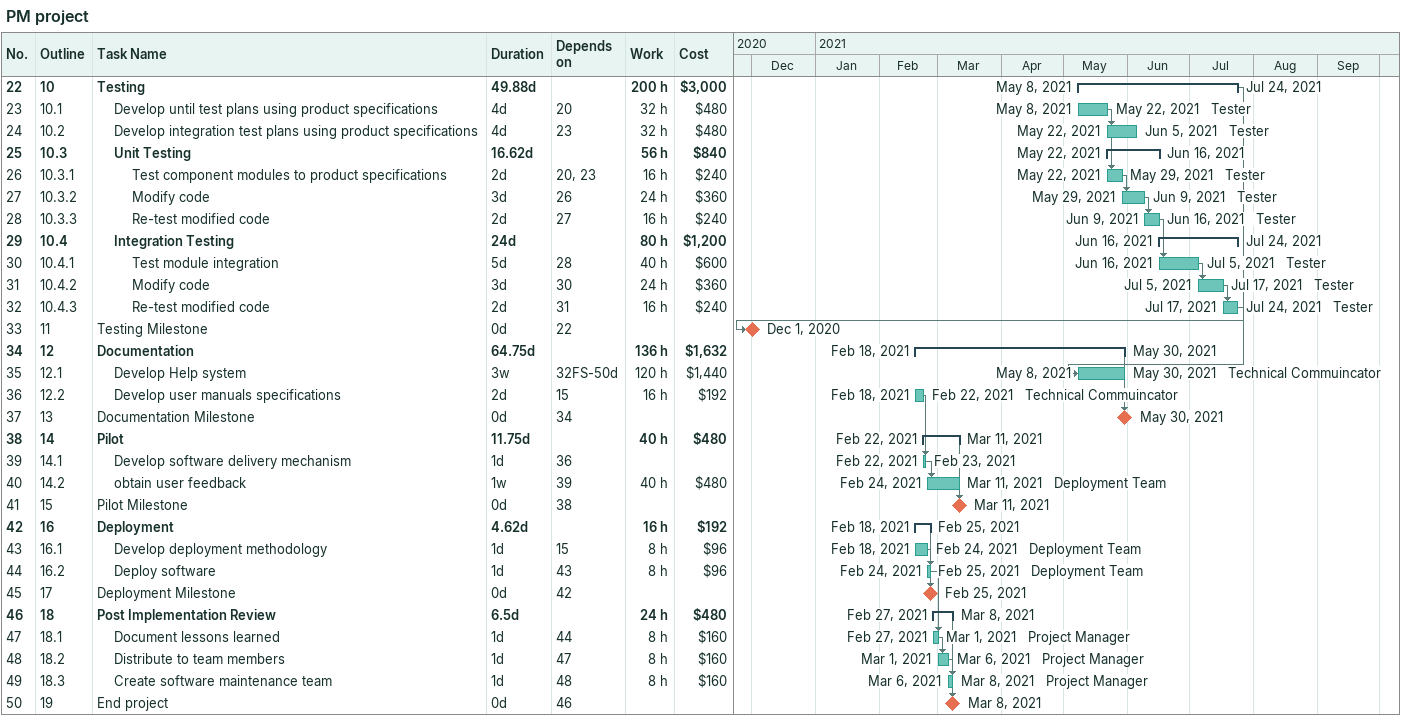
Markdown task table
PM project

| ID | WBS | Task | Duration | Start | Finish | Predecessors | Resources | Work (h) | Cost ($) |
|---|---|---|---|---|---|---|---|---|---|
| 22 | 10 | **Testing** | 49.88d | 2021-05-08 | 2021-07-24 |  |  | 200 | 3000 |
| 23 | 10.1 | Develop until test plans using product specifications | 4d | 2021-05-08 | 2021-05-22 | 20 | Tester | 32 | 480 |
| 24 | 10.2 | Develop integration test plans using product specifications | 4d | 2021-05-22 | 2021-06-05 | 23 | Tester | 32 | 480 |
| 25 | 10.3 | **Unit Testing** | 16.62d | 2021-05-22 | 2021-06-16 |  |  | 56 | 840 |
| 26 | 10.3.1 | Test component modules to product specifications | 2d | 2021-05-22 | 2021-05-29 | 20, 23 | Tester | 16 | 240 |
| 27 | 10.3.2 | Modify code | 3d | 2021-05-29 | 2021-06-09 | 26 | Tester | 24 | 360 |
| 28 | 10.3.3 | Re-test modified code | 2d | 2021-06-09 | 2021-06-16 | 27 | Tester | 16 | 240 |
| 29 | 10.4 | **Integration Testing** | 24d | 2021-06-16 | 2021-07-24 |  |  | 80 | 1200 |
| 30 | 10.4.1 | Test module integration | 5d | 2021-06-16 | 2021-07-05 | 28 | Tester | 40 | 600 |
| 31 | 10.4.2 | Modify code | 3d | 2021-07-05 | 2021-07-17 | 30 | Tester | 24 | 360 |
| 32 | 10.4.3 | Re-test modified code | 2d | 2021-07-17 | 2021-07-24 | 31 | Tester | 16 | 240 |
| 33 | 11 | Testing Milestone | 0d | 2020-12-01 | 2020-12-01 | 22 |  |  |  |
| 34 | 12 | **Documentation** | 64.75d | 2021-02-18 | 2021-05-30 |  |  | 136 | 1632 |
| 35 | 12.1 | Develop Help system | 3w | 2021-05-08 | 2021-05-30 | 32FS-50d | Technical Commuincator | 120 | 1440 |
| 36 | 12.2 | Develop user manuals specifications | 2d | 2021-02-18 | 2021-02-22 | 15 | Technical Commuincator | 16 | 192 |
| 37 | 13 | Documentation Milestone | 0d | 2021-05-30 | 2021-05-30 | 34 |  |  |  |
| 38 | 14 | **Pilot** | 11.75d | 2021-02-22 | 2021-03-11 |  |  | 40 | 480 |
| 39 | 14.1 | Develop software delivery mechanism | 1d | 2021-02-22 | 2021-02-23 | 36 |  |  |  |
| 40 | 14.2 | obtain user feedback | 1w | 2021-02-24 | 2021-03-11 | 39 | Deployment Team | 40 | 480 |
| 41 | 15 | Pilot Milestone | 0d | 2021-03-11 | 2021-03-11 | 38 |  |  |  |
| 42 | 16 | **Deployment** | 4.62d | 2021-02-18 | 2021-02-25 |  |  | 16 | 192 |
| 43 | 16.1 | Develop deployment methodology | 1d | 2021-02-18 | 2021-02-24 | 15 | Deployment Team | 8 | 96 |
| 44 | 16.2 | Deploy software | 1d | 2021-02-24 | 2021-02-25 | 43 | Deployment Team | 8 | 96 |
| 45 | 17 | Deployment Milestone | 0d | 2021-02-25 | 2021-02-25 | 42 |  |  |  |
| 46 | 18 | **Post Implementation Review** | 6.5d | 2021-02-27 | 2021-03-08 |  |  | 24 | 480 |
| 47 | 18.1 | Document lessons learned | 1d | 2021-02-27 | 2021-03-01 | 44 | Project Manager | 8 | 160 |
| 48 | 18.2 | Distribute to team members | 1d | 2021-03-01 | 2021-03-06 | 47 | Project Manager | 8 | 160 |
| 49 | 18.3 | Create software maintenance team | 1d | 2021-03-06 | 2021-03-08 | 48 | Project Manager | 8 | 160 |
| 50 | 19 | End project | 0d | 2021-03-08 | 2021-03-08 | 46 |  |  |  |
